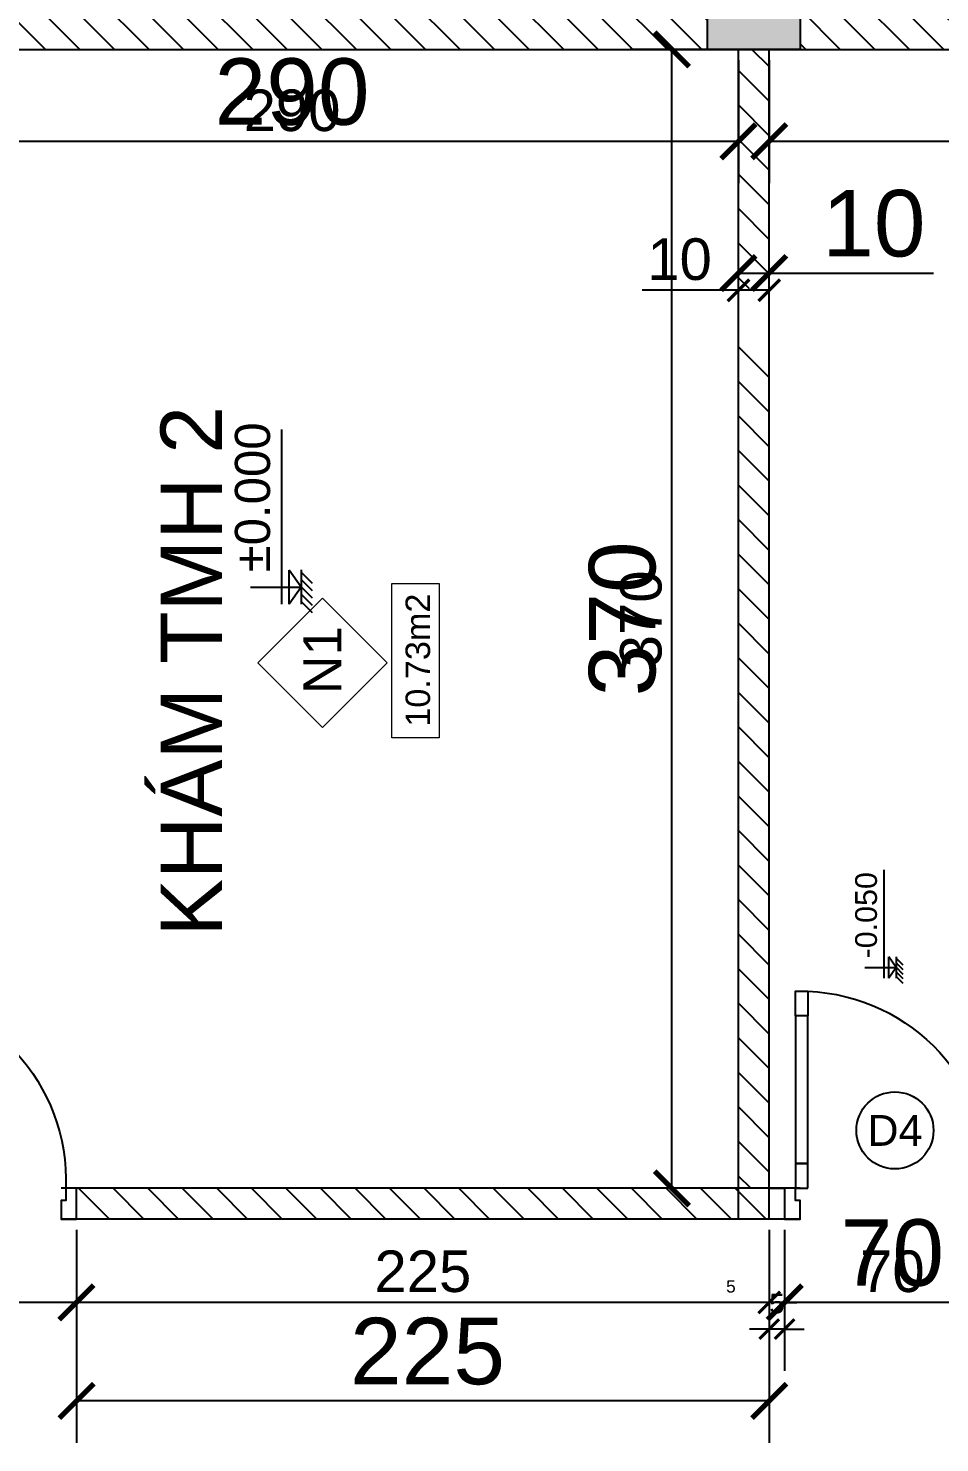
# Model space of a CAD drawing. Header units: millimetres. Extents: x -26398 to 135532, y -376633 to 43268.
# Drawn here: x 37776.1 to 38072.2, y -147106.8 to -146647.3 of the extents above; entities that cross this region are included whole.
import ezdxf
from ezdxf.enums import TextEntityAlignment as Align

# ---------------------------------------------------------------- set-up
doc = ezdxf.new("R2010")
doc.units = ezdxf.units.MM
for name, color, linetype in [('0 @ 5', 7, 'Continuous'), ('0 @ 8', 7, 'Continuous'), ('A-Door', 150, 'Continuous'), ('A5-KICHTHUOC', 251, 'Continuous'), ('cửa', 152, 'Continuous'), ('NT', 1, 'Continuous'), ('TƯỜNG', 52, 'Continuous'), ('TƯỜNG @ 5', 52, 'Continuous'), ('TƯỜNG @ 8', 52, 'Continuous')]:
    doc.layers.add(name, color=color, linetype=linetype)
doc.layers.add('A6-GHICHU', color=147, linetype='Continuous', lineweight=20)
doc.styles.add('GHICHU35', font='', dxfattribs={"width": 0.9, "height": 350})
doc.styles.get("Standard").update_dxf_attribs({"font": 'arial.ttf'})
doc.styles.add('TUANH', font='')
doc.styles.get('GHICHU35').set_extended_font_data('VNI-Helve')
doc.styles.get('TUANH').set_extended_font_data('VNI-Helve-Condense', bold=True)
doc.dimstyles.new('SCALE dimmatbang', dxfattribs={"dimscale": 70, "dimtxt": 2.7, "dimasz": 1.4, "dimexe": 1.7, "dimexo": 0.7, "dimtad": 1, "dimtoh": 1, "dimdec": 1, "dimtxsty": 'Standard', "dimblk": 'ARCHTICK', "dimcen": 2.5, "dimclrd": 1, "dimclre": 256, "dimadec": 0, "dimazin": 0, "dimtfac": 1, "dimtdec": 1, "dimtmove": 0, "dimatfit": 3, "dimfxl": 1, "dimarcsym": 0})
pattern_1 = [(135, (28271.811, -149862.609), (-5.61266, -5.61266), [])]

# ---------------------------------------------------------------- blocks, each defined once
blk = doc.blocks.new('A$C7DB75F4D')
at = {"layer": 'A-Door'}
for points in [[(625, 740), (625, 660), (665, 660), (665, 740)], [(625, 180), (625, 660), (665, 660), (665, 180)], [(625, 100), (625, 180), (665, 180), (665, 100)], [(35, 100), (35, 60), (50, 60), (50, 50), (50, 0), (0, 0), (0, 100)], [(665, 100), (700, 100), (700, 0), (650, 0), (650, 50), (650, 60), (665, 60)]]:
    blk.add_lwpolyline(points, close=True, dxfattribs=at)
at = {"layer": 'NT', "color": 1}
blk.add_arc((650, 125), 615.5, 92.3278, 182.3278, dxfattribs=at)
blk = doc.blocks.new('1-cote nen')
for p, q in [((-1.8, 267.2), (-1.8, 0)), ((-91.4, 101.9), (827.5, 101.9)), ((-1.8, 0), (-91.4, 62.9)), ((-91.4, 62.9), (87.7, 62.9)), ((89.6, 0), (-91.4, 0)), ((-1.8, 0), (87.7, 62.9)), ((-137.3, -60), (-77.3, 0)), ((-98.7, -60), (-38.7, 0)), ((-60, -60), (0, 0)), ((-21.3, -60), (38.7, 0)), ((17.3, -60), (77.3, 0))]:
    blk.add_line(p, q)
at = {"ltscale": 50, "style": 'GHICHU35', "width": 0.9}
blk.add_attdef('%%P0.000', (75.5, 163.9), '', height=187.5, dxfattribs=at)
blk = doc.blocks.new('_ArchTick')
at = {"color": 0, "linetype": 'ByBlock', "const_width": 0.15}
blk.add_lwpolyline([(-0.5, -0.5), (0.5, 0.5)], dxfattribs=at)
blk = doc.blocks.new('*D6527')
at = {"lineweight": -2, "transparency": 16777216}
for p, q in [((37721.78, -147039.76), (37721.78, -147074.83)), ((37791.78, -147039.76), (37791.78, -147074.83))]:
    blk.add_line(p, q, dxfattribs=at)
at = {"color": 1, "lineweight": -2, "transparency": 16777216}
blk.add_line((37791.78, -147061.23), (37721.78, -147061.23), dxfattribs=at)
at = {"layer": 'DEFPOINTS', "color": 0, "transparency": 16777216}
for p in [(37721.78, -147034.16), (37791.78, -147034.16), (37721.78, -147061.23)]:
    blk.add_point(p, dxfattribs=at)
at = {"color": 1, "lineweight": -2, "transparency": 16777216, "xscale": 11.2, "yscale": 11.2, "zscale": 11.2, "rotation": 180}
blk.add_blockref('_ArchTick', (37721.78, -147061.23), dxfattribs=at)
at = {"color": 1, "lineweight": -2, "transparency": 16777216, "xscale": 11.2, "yscale": 11.2, "zscale": 11.2}
blk.add_blockref('_ArchTick', (37791.78, -147061.23), dxfattribs=at)
at = {"color": 0, "transparency": 16777216, "insert": (37756.78, -147045.2), "char_height": 21.6, "attachment_point": 5}
blk.add_mtext('70', dxfattribs=at)
blk = doc.blocks.new('*D6528')
at = {"lineweight": -2, "transparency": 16777216}
for p, q in [((37721.78, -147037.66), (37721.78, -147069.73)), ((37791.78, -147037.66), (37791.78, -147069.73))]:
    blk.add_line(p, q, dxfattribs=at)
at = {"color": 1, "lineweight": -2, "transparency": 16777216}
blk.add_line((37791.78, -147061.23), (37721.78, -147061.23), dxfattribs=at)
at = {"layer": 'DEFPOINTS', "color": 0, "transparency": 16777216}
for p in [(37721.78, -147034.16), (37791.78, -147034.16), (37721.78, -147061.23)]:
    blk.add_point(p, dxfattribs=at)
at = {"color": 1, "lineweight": -2, "transparency": 16777216, "xscale": 7, "yscale": 7, "zscale": 7, "rotation": 180}
blk.add_blockref('_ArchTick', (37721.78, -147061.23), dxfattribs=at)
at = {"color": 1, "lineweight": -2, "transparency": 16777216, "xscale": 7, "yscale": 7, "zscale": 7}
blk.add_blockref('_ArchTick', (37791.78, -147061.23), dxfattribs=at)
at = {"color": 0, "transparency": 16777216, "insert": (37756.78, -147051.21), "char_height": 13.5, "attachment_point": 5}
blk.add_mtext('70', dxfattribs=at)
blk = doc.blocks.new('*D6554')
at = {"lineweight": -2, "transparency": 16777216}
for p, q in [((38021.78, -147039.76), (38021.78, -147074.83)), ((38091.78, -147039.76), (38091.78, -147074.83))]:
    blk.add_line(p, q, dxfattribs=at)
at = {"color": 1, "lineweight": -2, "transparency": 16777216}
blk.add_line((38091.78, -147061.23), (38021.78, -147061.23), dxfattribs=at)
at = {"layer": 'DEFPOINTS', "color": 0, "transparency": 16777216}
for p in [(38021.78, -147034.16), (38091.78, -147034.16), (38021.78, -147061.23)]:
    blk.add_point(p, dxfattribs=at)
at = {"color": 1, "lineweight": -2, "transparency": 16777216, "xscale": 11.2, "yscale": 11.2, "zscale": 11.2, "rotation": 180}
blk.add_blockref('_ArchTick', (38021.78, -147061.23), dxfattribs=at)
at = {"color": 1, "lineweight": -2, "transparency": 16777216, "xscale": 11.2, "yscale": 11.2, "zscale": 11.2}
blk.add_blockref('_ArchTick', (38091.78, -147061.23), dxfattribs=at)
at = {"color": 0, "transparency": 16777216, "insert": (38056.78, -147045.2), "char_height": 21.6, "attachment_point": 5}
blk.add_mtext('70', dxfattribs=at)
blk = doc.blocks.new('*D6555')
at = {"lineweight": -2, "transparency": 16777216}
for p, q in [((38021.78, -147037.66), (38021.78, -147069.73)), ((38091.78, -147037.66), (38091.78, -147069.73))]:
    blk.add_line(p, q, dxfattribs=at)
at = {"color": 1, "lineweight": -2, "transparency": 16777216}
blk.add_line((38091.78, -147061.23), (38021.78, -147061.23), dxfattribs=at)
at = {"layer": 'DEFPOINTS', "color": 0, "transparency": 16777216}
for p in [(38021.78, -147034.16), (38091.78, -147034.16), (38021.78, -147061.23)]:
    blk.add_point(p, dxfattribs=at)
at = {"color": 1, "lineweight": -2, "transparency": 16777216, "xscale": 7, "yscale": 7, "zscale": 7, "rotation": 180}
blk.add_blockref('_ArchTick', (38021.78, -147061.23), dxfattribs=at)
at = {"color": 1, "lineweight": -2, "transparency": 16777216, "xscale": 7, "yscale": 7, "zscale": 7}
blk.add_blockref('_ArchTick', (38091.78, -147061.23), dxfattribs=at)
at = {"color": 0, "transparency": 16777216, "insert": (38056.78, -147051.21), "char_height": 13.5, "attachment_point": 5}
blk.add_mtext('70', dxfattribs=at)
blk = doc.blocks.new('*D6557')
at = {"lineweight": -2, "transparency": 16777216}
for p, q in [((38016.78, -147039.76), (38016.78, -147083.5)), ((38021.78, -147039.76), (38021.78, -147083.5))]:
    blk.add_line(p, q, dxfattribs=at)
at = {"color": 1, "lineweight": -2, "transparency": 16777216}
for p, q in [((38016.78, -147069.9), (38010.38, -147069.9)), ((38021.78, -147069.9), (38016.78, -147069.9)), ((38021.78, -147069.9), (38028.18, -147069.9))]:
    blk.add_line(p, q, dxfattribs=at)
at = {"layer": 'DEFPOINTS', "color": 0, "transparency": 16777216}
for p in [(38016.78, -147034.16), (38021.78, -147034.16), (38016.78, -147069.9)]:
    blk.add_point(p, dxfattribs=at)
at = {"color": 1, "lineweight": -2, "transparency": 16777216, "xscale": 6.4, "yscale": 6.4, "zscale": 6.4}
blk.add_blockref('_ArchTick', (38016.78, -147069.9), dxfattribs=at)
at = {"color": 1, "lineweight": -2, "transparency": 16777216, "xscale": 6.4, "yscale": 6.4, "zscale": 6.4, "rotation": 180}
blk.add_blockref('_ArchTick', (38021.78, -147069.9), dxfattribs=at)
at = {"color": 0, "transparency": 16777216, "insert": (38019.28, -147061.65), "char_height": 6.4, "attachment_point": 5}
blk.add_mtext('5', dxfattribs=at)
blk = doc.blocks.new('*D6558')
at = {"lineweight": -2, "transparency": 16777216}
for p, q in [((38016.78, -147037.66), (38016.78, -147069.73)), ((38021.78, -147037.66), (38021.78, -147069.73))]:
    blk.add_line(p, q, dxfattribs=at)
at = {"color": 1, "lineweight": -2, "transparency": 16777216}
for p, q in [((38016.78, -147061.23), (37999.88, -147061.23)), ((38021.78, -147061.23), (38016.78, -147061.23)), ((38021.78, -147061.23), (38025.78, -147061.23))]:
    blk.add_line(p, q, dxfattribs=at)
at = {"layer": 'DEFPOINTS', "color": 0, "transparency": 16777216}
for p in [(38016.78, -147034.16), (38021.78, -147034.16), (38016.78, -147061.23)]:
    blk.add_point(p, dxfattribs=at)
at = {"color": 1, "lineweight": -2, "transparency": 16777216, "xscale": 4, "yscale": 4, "zscale": 4}
blk.add_blockref('_ArchTick', (38016.78, -147061.23), dxfattribs=at)
at = {"color": 1, "lineweight": -2, "transparency": 16777216, "xscale": 4, "yscale": 4, "zscale": 4, "rotation": 180}
blk.add_blockref('_ArchTick', (38021.78, -147061.23), dxfattribs=at)
at = {"color": 0, "transparency": 16777216, "insert": (38004.33, -147056.07), "char_height": 4, "attachment_point": 5}
blk.add_mtext('5', dxfattribs=at)
blk = doc.blocks.new('*D6560')
at = {"lineweight": -2, "transparency": 16777216}
for p, q in [((37791.78, -147039.76), (37791.78, -147106.82)), ((38016.78, -147039.76), (38016.78, -147106.82))]:
    blk.add_line(p, q, dxfattribs=at)
at = {"color": 1, "lineweight": -2, "transparency": 16777216}
blk.add_line((38016.78, -147093.22), (37791.78, -147093.22), dxfattribs=at)
at = {"layer": 'DEFPOINTS', "color": 0, "transparency": 16777216}
for p in [(37791.78, -147034.16), (38016.78, -147034.16), (37791.78, -147093.22)]:
    blk.add_point(p, dxfattribs=at)
at = {"color": 1, "lineweight": -2, "transparency": 16777216, "xscale": 11.2, "yscale": 11.2, "zscale": 11.2, "rotation": 180}
blk.add_blockref('_ArchTick', (37791.78, -147093.22), dxfattribs=at)
at = {"color": 1, "lineweight": -2, "transparency": 16777216, "xscale": 11.2, "yscale": 11.2, "zscale": 11.2}
blk.add_blockref('_ArchTick', (38016.78, -147093.22), dxfattribs=at)
at = {"color": 0, "transparency": 16777216, "insert": (37905.8, -147077.19), "char_height": 21.6, "attachment_point": 5}
blk.add_mtext('225', dxfattribs=at)
blk = doc.blocks.new('*D6561')
at = {"lineweight": -2, "transparency": 16777216}
for p, q in [((37791.78, -147037.66), (37791.78, -147069.73)), ((38016.78, -147037.66), (38016.78, -147069.73))]:
    blk.add_line(p, q, dxfattribs=at)
at = {"color": 1, "lineweight": -2, "transparency": 16777216}
blk.add_line((38016.78, -147061.23), (37791.78, -147061.23), dxfattribs=at)
at = {"layer": 'DEFPOINTS', "color": 0, "transparency": 16777216}
for p in [(37791.78, -147034.16), (38016.78, -147034.16), (37791.78, -147061.23)]:
    blk.add_point(p, dxfattribs=at)
at = {"color": 1, "lineweight": -2, "transparency": 16777216, "xscale": 7, "yscale": 7, "zscale": 7, "rotation": 180}
blk.add_blockref('_ArchTick', (37791.78, -147061.23), dxfattribs=at)
at = {"color": 1, "lineweight": -2, "transparency": 16777216, "xscale": 7, "yscale": 7, "zscale": 7}
blk.add_blockref('_ArchTick', (38016.78, -147061.23), dxfattribs=at)
at = {"color": 0, "transparency": 16777216, "insert": (37904.28, -147051.21), "char_height": 13.5, "attachment_point": 5}
blk.add_mtext('225', dxfattribs=at)
blk = doc.blocks.new('*D6620')
at = {"lineweight": -2, "transparency": 16777216}
for p, q in [((38006.78, -146729.16), (38006.78, -146713.21)), ((38016.78, -146729.16), (38016.78, -146713.21))]:
    blk.add_line(p, q, dxfattribs=at)
at = {"color": 1, "lineweight": -2, "transparency": 16777216}
for p, q in [((38006.78, -146726.81), (38016.78, -146726.81)), ((38016.78, -146726.81), (38070.17, -146726.81))]:
    blk.add_line(p, q, dxfattribs=at)
at = {"layer": 'DEFPOINTS', "color": 0, "transparency": 16777216}
for p in [(38006.78, -146726.81), (38006.78, -146734.76), (38016.78, -146734.76)]:
    blk.add_point(p, dxfattribs=at)
at = {"color": 1, "lineweight": -2, "transparency": 16777216, "xscale": 11.2, "yscale": 11.2, "zscale": 11.2, "rotation": 180}
blk.add_blockref('_ArchTick', (38006.78, -146726.81), dxfattribs=at)
at = {"color": 1, "lineweight": -2, "transparency": 16777216, "xscale": 11.2, "yscale": 11.2, "zscale": 11.2}
blk.add_blockref('_ArchTick', (38016.78, -146726.81), dxfattribs=at)
at = {"color": 0, "transparency": 16777216, "insert": (38050.76, -146710.78), "char_height": 21.6, "attachment_point": 5}
blk.add_mtext('10', dxfattribs=at)
blk = doc.blocks.new('*D6621')
at = {"lineweight": -2, "transparency": 16777216}
for p, q in [((38006.78, -146731.26), (38006.78, -146723.91)), ((38016.78, -146731.26), (38016.78, -146723.91))]:
    blk.add_line(p, q, dxfattribs=at)
at = {"color": 1, "lineweight": -2, "transparency": 16777216}
for p, q in [((38006.78, -146732.41), (37975.51, -146732.41)), ((38016.78, -146732.41), (38006.78, -146732.41))]:
    blk.add_line(p, q, dxfattribs=at)
at = {"layer": 'DEFPOINTS', "color": 0, "transparency": 16777216}
for p in [(38006.78, -146732.41), (38006.78, -146734.76), (38016.78, -146734.76)]:
    blk.add_point(p, dxfattribs=at)
at = {"color": 1, "lineweight": -2, "transparency": 16777216, "xscale": 7, "yscale": 7, "zscale": 7, "rotation": 180}
blk.add_blockref('_ArchTick', (38006.78, -146732.41), dxfattribs=at)
at = {"color": 1, "lineweight": -2, "transparency": 16777216, "xscale": 7, "yscale": 7, "zscale": 7}
blk.add_blockref('_ArchTick', (38016.78, -146732.41), dxfattribs=at)
at = {"color": 0, "transparency": 16777216, "insert": (37987.65, -146722.39), "char_height": 13.5, "attachment_point": 5}
blk.add_mtext('10', dxfattribs=at)
blk = doc.blocks.new('*D6695')
at = {"layer": 'DEFPOINTS', "color": 0, "transparency": 16777216}
for p in [(38016.78, -146654.16), (38306.78, -146654.16), (38016.78, -146684.03)]:
    blk.add_point(p, dxfattribs=at)
at = {"layer": 'TƯỜNG', "lineweight": -2, "transparency": 16777216}
for p, q in [((38016.78, -146659.76), (38016.78, -146697.63)), ((38306.78, -146659.76), (38306.78, -146697.63))]:
    blk.add_line(p, q, dxfattribs=at)
at = {"layer": 'TƯỜNG', "color": 1, "lineweight": -2, "transparency": 16777216}
blk.add_line((38306.78, -146684.03), (38016.78, -146684.03), dxfattribs=at)
at = {"layer": 'TƯỜNG', "color": 1, "lineweight": -2, "transparency": 16777216, "xscale": 11.2, "yscale": 11.2, "zscale": 11.2, "rotation": 180}
blk.add_blockref('_ArchTick', (38016.78, -146684.03), dxfattribs=at)
at = {"layer": 'TƯỜNG', "color": 1, "lineweight": -2, "transparency": 16777216, "xscale": 11.2, "yscale": 11.2, "zscale": 11.2}
blk.add_blockref('_ArchTick', (38306.78, -146684.03), dxfattribs=at)
at = {"layer": 'TƯỜNG', "color": 0, "transparency": 16777216, "insert": (38161.78, -146668.01), "char_height": 21.6, "attachment_point": 5}
blk.add_mtext('290', dxfattribs=at)
blk = doc.blocks.new('*D6696')
at = {"layer": 'DEFPOINTS', "color": 0, "transparency": 16777216}
for p in [(38016.78, -146654.16), (38306.78, -146654.16), (38016.78, -146684.03)]:
    blk.add_point(p, dxfattribs=at)
at = {"layer": 'TƯỜNG', "lineweight": -2, "transparency": 16777216}
for p, q in [((38016.78, -146657.66), (38016.78, -146692.53)), ((38306.78, -146657.66), (38306.78, -146692.53))]:
    blk.add_line(p, q, dxfattribs=at)
at = {"layer": 'TƯỜNG', "color": 1, "lineweight": -2, "transparency": 16777216}
blk.add_line((38306.78, -146684.03), (38016.78, -146684.03), dxfattribs=at)
at = {"layer": 'TƯỜNG', "color": 1, "lineweight": -2, "transparency": 16777216, "xscale": 7, "yscale": 7, "zscale": 7, "rotation": 180}
blk.add_blockref('_ArchTick', (38016.78, -146684.03), dxfattribs=at)
at = {"layer": 'TƯỜNG', "color": 1, "lineweight": -2, "transparency": 16777216, "xscale": 7, "yscale": 7, "zscale": 7}
blk.add_blockref('_ArchTick', (38306.78, -146684.03), dxfattribs=at)
at = {"layer": 'TƯỜNG', "color": 0, "transparency": 16777216, "insert": (38161.78, -146674.02), "char_height": 13.5, "attachment_point": 5}
blk.add_mtext('290', dxfattribs=at)
blk = doc.blocks.new('*D6701')
at = {"lineweight": -2, "transparency": 16777216}
for p, q in [((38001.18, -146654.16), (37971.57, -146654.16)), ((38001.18, -147024.16), (37971.57, -147024.16))]:
    blk.add_line(p, q, dxfattribs=at)
at = {"color": 1, "lineweight": -2, "transparency": 16777216}
blk.add_line((37985.17, -147024.16), (37985.17, -146654.16), dxfattribs=at)
at = {"layer": 'DEFPOINTS', "color": 0, "transparency": 16777216}
for p in [(37985.17, -146654.16), (38006.78, -146654.16), (38006.78, -147024.16)]:
    blk.add_point(p, dxfattribs=at)
at = {"color": 1, "lineweight": -2, "transparency": 16777216, "xscale": 11.2, "yscale": 11.2, "zscale": 11.2}
for p, rotation in [((37985.17, -146654.16), 90), ((37985.17, -147024.16), 270)]:
    blk.add_blockref('_ArchTick', p, dxfattribs=dict(at, rotation=rotation))
at = {"color": 0, "transparency": 16777216, "insert": (37969.14, -146839.16), "char_height": 21.6, "attachment_point": 5, "rotation": 90}
blk.add_mtext('370', dxfattribs=at)
blk = doc.blocks.new('*D6702')
at = {"lineweight": -2, "transparency": 16777216}
for p, q in [((38003.28, -146654.16), (37976.67, -146654.16)), ((38003.28, -147024.16), (37976.67, -147024.16))]:
    blk.add_line(p, q, dxfattribs=at)
at = {"color": 1, "lineweight": -2, "transparency": 16777216}
blk.add_line((37985.17, -147024.16), (37985.17, -146654.16), dxfattribs=at)
at = {"layer": 'DEFPOINTS', "color": 0, "transparency": 16777216}
for p in [(37985.17, -146654.16), (38006.78, -146654.16), (38006.78, -147024.16)]:
    blk.add_point(p, dxfattribs=at)
at = {"color": 1, "lineweight": -2, "transparency": 16777216, "xscale": 7, "yscale": 7, "zscale": 7}
for p, rotation in [((37985.17, -146654.16), 90), ((37985.17, -147024.16), 270)]:
    blk.add_blockref('_ArchTick', p, dxfattribs=dict(at, rotation=rotation))
at = {"color": 0, "transparency": 16777216, "insert": (37975.15, -146839.16), "char_height": 13.5, "attachment_point": 5, "rotation": 90}
blk.add_mtext('370', dxfattribs=at)
blk = doc.blocks.new('*D6704')
at = {"lineweight": -2, "transparency": 16777216}
for p, q in [((37716.78, -146659.76), (37716.78, -146697.63)), ((38006.78, -146659.76), (38006.78, -146697.63))]:
    blk.add_line(p, q, dxfattribs=at)
at = {"color": 1, "lineweight": -2, "transparency": 16777216}
blk.add_line((38006.78, -146684.03), (37716.78, -146684.03), dxfattribs=at)
at = {"layer": 'DEFPOINTS', "color": 0, "transparency": 16777216}
for p in [(37716.78, -146654.16), (38006.78, -146654.16), (37716.78, -146684.03)]:
    blk.add_point(p, dxfattribs=at)
at = {"color": 1, "lineweight": -2, "transparency": 16777216, "xscale": 11.2, "yscale": 11.2, "zscale": 11.2, "rotation": 180}
blk.add_blockref('_ArchTick', (37716.78, -146684.03), dxfattribs=at)
at = {"color": 1, "lineweight": -2, "transparency": 16777216, "xscale": 11.2, "yscale": 11.2, "zscale": 11.2}
blk.add_blockref('_ArchTick', (38006.78, -146684.03), dxfattribs=at)
at = {"color": 0, "transparency": 16777216, "insert": (37861.78, -146668.01), "char_height": 21.6, "attachment_point": 5}
blk.add_mtext('290', dxfattribs=at)
blk = doc.blocks.new('*D6705')
at = {"lineweight": -2, "transparency": 16777216}
for p, q in [((37716.78, -146657.66), (37716.78, -146692.53)), ((38006.78, -146657.66), (38006.78, -146692.53))]:
    blk.add_line(p, q, dxfattribs=at)
at = {"color": 1, "lineweight": -2, "transparency": 16777216}
blk.add_line((38006.78, -146684.03), (37716.78, -146684.03), dxfattribs=at)
at = {"layer": 'DEFPOINTS', "color": 0, "transparency": 16777216}
for p in [(37716.78, -146654.16), (38006.78, -146654.16), (37716.78, -146684.03)]:
    blk.add_point(p, dxfattribs=at)
at = {"color": 1, "lineweight": -2, "transparency": 16777216, "xscale": 7, "yscale": 7, "zscale": 7, "rotation": 180}
blk.add_blockref('_ArchTick', (37716.78, -146684.03), dxfattribs=at)
at = {"color": 1, "lineweight": -2, "transparency": 16777216, "xscale": 7, "yscale": 7, "zscale": 7}
blk.add_blockref('_ArchTick', (38006.78, -146684.03), dxfattribs=at)
at = {"color": 0, "transparency": 16777216, "insert": (37861.78, -146674.02), "char_height": 13.5, "attachment_point": 5}
blk.add_mtext('290', dxfattribs=at)
blk = doc.blocks.new('*U9028')
at = {"layer": '0 @ 5'}
dim = blk.add_linear_dim(base=(37721.78, -147061.23), p1=(37791.78, -147034.16), p2=(37721.78, -147034.16), angle=180, dimstyle='SCALE dimmatbang', override={"dimscale": 5, "dimtix": 0, "dimtofl": 1, "dimtmove": 0, "dimatfit": 3}, dxfattribs=at)
dim.commit()
dim.dimension.update_dxf_attribs({"geometry": '*D6528', "text_midpoint": (37756.78, -147051.21)})
at = {"layer": '0 @ 8'}
dim = blk.add_linear_dim(base=(37721.78, -147061.23), p1=(37791.78, -147034.16), p2=(37721.78, -147034.16), angle=180, dimstyle='SCALE dimmatbang', override={"dimscale": 8, "dimtix": 0, "dimtofl": 1, "dimtmove": 0, "dimatfit": 3}, dxfattribs=at)
dim.commit()
dim.dimension.update_dxf_attribs({"geometry": '*D6527', "text_midpoint": (37756.78, -147045.2)})
blk = doc.blocks.new('*U9037')
at = {"layer": '0 @ 5'}
dim = blk.add_linear_dim(base=(38021.78, -147061.23), p1=(38091.78, -147034.16), p2=(38021.78, -147034.16), angle=180, dimstyle='SCALE dimmatbang', override={"dimscale": 5, "dimtix": 0, "dimtofl": 1, "dimtmove": 0, "dimatfit": 3}, dxfattribs=at)
dim.commit()
dim.dimension.update_dxf_attribs({"geometry": '*D6555', "text_midpoint": (38056.78, -147051.21)})
at = {"layer": '0 @ 8'}
dim = blk.add_linear_dim(base=(38021.78, -147061.23), p1=(38091.78, -147034.16), p2=(38021.78, -147034.16), angle=180, dimstyle='SCALE dimmatbang', override={"dimscale": 8, "dimtix": 0, "dimtofl": 1, "dimtmove": 0, "dimatfit": 3}, dxfattribs=at)
dim.commit()
dim.dimension.update_dxf_attribs({"geometry": '*D6554', "text_midpoint": (38056.78, -147045.2)})
blk = doc.blocks.new('*U9038')
at = {"layer": '0 @ 5'}
dim = blk.add_linear_dim(base=(38016.78, -147061.23), p1=(38021.78, -147034.16), p2=(38016.78, -147034.16), angle=180, dimstyle='SCALE dimmatbang', override={"dimscale": 5, "dimtxt": 0.8, "dimasz": 0.8, "dimtix": 0, "dimtofl": 1, "dimtmove": 0, "dimatfit": 3}, dxfattribs=at)
dim.commit()
dim.dimension.update_dxf_attribs({"geometry": '*D6558', "text_midpoint": (38004.33, -147056.07)})
at = {"layer": '0 @ 8'}
dim = blk.add_linear_dim(base=(38016.78, -147069.9), p1=(38021.78, -147034.16), p2=(38016.78, -147034.16), angle=180, dimstyle='SCALE dimmatbang', override={"dimscale": 8, "dimtxt": 0.8, "dimasz": 0.8, "dimtix": 0, "dimtofl": 1, "dimtmove": 0, "dimatfit": 3}, dxfattribs=at)
dim.commit()
dim.dimension.update_dxf_attribs({"geometry": '*D6557', "text_midpoint": (38019.28, -147069.9), "dimtype": 128})
blk = doc.blocks.new('*U9039')
at = {"layer": '0 @ 5'}
dim = blk.add_linear_dim(base=(37791.78, -147061.23), p1=(38016.78, -147034.16), p2=(37791.78, -147034.16), angle=180, dimstyle='SCALE dimmatbang', override={"dimscale": 5, "dimtix": 0, "dimtofl": 1, "dimtmove": 0, "dimatfit": 3}, dxfattribs=at)
dim.commit()
dim.dimension.update_dxf_attribs({"geometry": '*D6561', "text_midpoint": (37904.28, -147051.21)})
at = {"layer": '0 @ 8'}
dim = blk.add_linear_dim(base=(37791.78, -147093.22), p1=(38016.78, -147034.16), p2=(37791.78, -147034.16), angle=180, dimstyle='SCALE dimmatbang', override={"dimscale": 8, "dimtix": 0, "dimtofl": 1, "dimtmove": 0, "dimatfit": 3}, dxfattribs=at)
dim.commit()
dim.dimension.update_dxf_attribs({"geometry": '*D6560', "text_midpoint": (37905.8, -147093.22), "dimtype": 128})
blk = doc.blocks.new('*U9059')
at = {"layer": '0 @ 5'}
dim = blk.add_linear_dim(base=(38006.78, -146732.41), p1=(38016.78, -146734.76), p2=(38006.78, -146734.76), angle=180, dimstyle='SCALE dimmatbang', override={"dimscale": 5, "dimtix": 0, "dimtofl": 1, "dimtmove": 0, "dimatfit": 3}, dxfattribs=at)
dim.commit()
dim.dimension.update_dxf_attribs({"geometry": '*D6621', "text_midpoint": (37987.65, -146722.39)})
at = {"layer": '0 @ 8'}
dim = blk.add_linear_dim(base=(38006.78, -146726.81), p1=(38016.78, -146734.76), p2=(38006.78, -146734.76), angle=180, dimstyle='SCALE dimmatbang', override={"dimscale": 8, "dimtix": 0, "dimtofl": 1, "dimtmove": 0, "dimatfit": 3}, dxfattribs=at)
dim.commit()
dim.dimension.update_dxf_attribs({"geometry": '*D6620', "text_midpoint": (38050.76, -146726.81), "dimtype": 128})
blk = doc.blocks.new('*U9084')
at = {"layer": 'TƯỜNG @ 5'}
dim = blk.add_linear_dim(base=(38016.78, -146684.03), p1=(38306.78, -146654.16), p2=(38016.78, -146654.16), angle=180, dimstyle='SCALE dimmatbang', override={"dimscale": 5, "dimtix": 0, "dimtofl": 1, "dimtmove": 0, "dimatfit": 3}, dxfattribs=at)
dim.commit()
dim.dimension.update_dxf_attribs({"geometry": '*D6696', "text_midpoint": (38161.78, -146674.02)})
at = {"layer": 'TƯỜNG @ 8'}
dim = blk.add_linear_dim(base=(38016.78, -146684.03), p1=(38306.78, -146654.16), p2=(38016.78, -146654.16), angle=180, dimstyle='SCALE dimmatbang', override={"dimscale": 8, "dimtix": 0, "dimtofl": 1, "dimtmove": 0, "dimatfit": 3}, dxfattribs=at)
dim.commit()
dim.dimension.update_dxf_attribs({"geometry": '*D6695', "text_midpoint": (38161.78, -146668.01)})
blk = doc.blocks.new('*U9086')
at = {"layer": '0 @ 5'}
dim = blk.add_linear_dim(base=(37985.17, -146654.16), p1=(38006.78, -147024.16), p2=(38006.78, -146654.16), angle=90, dimstyle='SCALE dimmatbang', override={"dimscale": 5, "dimtix": 0, "dimtofl": 1, "dimtmove": 0, "dimatfit": 3}, dxfattribs=at)
dim.commit()
dim.dimension.update_dxf_attribs({"geometry": '*D6702', "text_midpoint": (37975.15, -146839.16)})
at = {"layer": '0 @ 8'}
dim = blk.add_linear_dim(base=(37985.17, -146654.16), p1=(38006.78, -147024.16), p2=(38006.78, -146654.16), angle=90, dimstyle='SCALE dimmatbang', override={"dimscale": 8, "dimtix": 0, "dimtofl": 1, "dimtmove": 0, "dimatfit": 3}, dxfattribs=at)
dim.commit()
dim.dimension.update_dxf_attribs({"geometry": '*D6701', "text_midpoint": (37969.14, -146839.16)})
blk = doc.blocks.new('*U9087')
at = {"layer": '0 @ 5'}
dim = blk.add_linear_dim(base=(37716.78, -146684.03), p1=(38006.78, -146654.16), p2=(37716.78, -146654.16), angle=180, dimstyle='SCALE dimmatbang', override={"dimscale": 5, "dimtix": 0, "dimtofl": 1, "dimtmove": 0, "dimatfit": 3}, dxfattribs=at)
dim.commit()
dim.dimension.update_dxf_attribs({"geometry": '*D6705', "text_midpoint": (37861.78, -146674.02)})
at = {"layer": '0 @ 8'}
dim = blk.add_linear_dim(base=(37716.78, -146684.03), p1=(38006.78, -146654.16), p2=(37716.78, -146654.16), angle=180, dimstyle='SCALE dimmatbang', override={"dimscale": 8, "dimtix": 0, "dimtofl": 1, "dimtmove": 0, "dimatfit": 3}, dxfattribs=at)
dim.commit()
dim.dimension.update_dxf_attribs({"geometry": '*D6704', "text_midpoint": (37861.78, -146668.01)})

msp = doc.modelspace()

# ---------------------------------------------------------------- hatches: boundary and pattern name
h = msp.add_hatch(color=1)
h.dxf.hatch_style = 1
h.paths.add_polyline_path([(37996.78, -146654.16), (38026.78, -146654.16), (38026.78, -146634.16), (37996.78, -146634.16)])
at = {"layer": 'TƯỜNG'}
h = msp.add_hatch(dxfattribs=at)
h.set_pattern_fill('ANSI31', color=256, scale=2.5, angle=90)
h.set_pattern_definition(pattern_1)
h.paths.add_polyline_path([(35931.78, -146634.16), (35931.78, -146654.16), (36496.78, -146654.16), (36496.78, -146634.16)])
h.paths.add_polyline_path([(36796.78, -146654.16), (36796.78, -146634.16), (36526.78, -146634.16), (36526.78, -146654.16)])
h.paths.add_polyline_path([(37126.78, -146634.16), (37126.78, -146654.16), (37396.78, -146654.16), (37396.78, -146634.7), (37396.24, -146634.16)])
h.paths.add_polyline_path([(37096.78, -146654.16), (37096.78, -146634.16), (36826.78, -146634.16), (36826.78, -146654.16)])
h.paths.add_polyline_path([(37426.78, -146634.16), (37426.78, -146653.48), (37427.47, -146654.16), (37696.78, -146654.16), (37696.78, -146634.16)])
h.paths.add_polyline_path([(37726.78, -146634.16), (37726.78, -146654.16), (37996.78, -146654.16), (37996.78, -146634.16)])
h.paths.add_polyline_path([(38296.78, -146654.16), (38296.78, -146634.16), (38026.78, -146634.16), (38026.78, -146654.16)])
h.paths.add_polyline_path([(38696.78, -146654.16), (38696.78, -146634.16), (38326.78, -146634.16), (38326.78, -146654.16)])
h.paths.add_polyline_path([(39080.71, -146654.16), (39080.71, -146634.28), (39091.39, -146634.28), (39091.27, -146634.16), (38726.78, -146634.16), (38726.78, -146654.16)])
h = msp.add_hatch(dxfattribs=at)
h.set_pattern_fill('ANSI31', color=256, scale=2.5, angle=90)
h.set_pattern_definition(pattern_1)
h.paths.add_polyline_path([(37791.78, -147024.16), (37791.78, -147034.16), (38006.78, -147034.16), (38006.78, -147024.16)])
h.paths.add_polyline_path([(38006.78, -147024.16), (38006.78, -147034.16), (38016.78, -147034.16), (38016.78, -147024.16)])

# ---------------------------------------------------------------- linework, layer by layer
at = {"linetype": 'Continuous'}
msp.add_line((38010.41, -146731.97), (38006.78, -146728.34), dxfattribs=at)
for points in [[(38026.78, -146634.16), (38026.78, -146654.16), (37996.78, -146654.16), (37996.78, -146634.16)], [(38016.78, -147024.16), (38021.78, -147024.16), (38021.78, -147034.16), (38016.78, -147034.16)]]:
    msp.add_lwpolyline(points, close=True)
msp.add_circle((38057.61, -147005.36), 12.52)
at = {"layer": 'A6-GHICHU', "ltscale": 0.5}
for points in [[(37894.17, -146877.76), (37894.17, -146827.66), (37909.62, -146827.66), (37909.62, -146877.76)], [(37892.68, -146853.44), (37871.66, -146832.43), (37850.65, -146853.44), (37871.66, -146874.46)]]:
    msp.add_lwpolyline(points, close=True, dxfattribs=at)
at = {"layer": 'TƯỜNG'}
for p, q in [((35931.78, -146654.16), (39091.78, -146654.16)), ((38006.78, -147034.16), (38006.78, -146654.16)), ((38016.78, -146659.76), (38011.18, -146654.16)), ((38016.78, -147034.16), (38016.78, -146654.16)), ((38016.78, -146670.98), (38006.78, -146660.98)), ((38016.78, -146682.21), (38006.78, -146672.21)), ((38016.78, -146693.44), (38006.78, -146683.44)), ((38016.78, -146704.66), (38006.78, -146694.66)), ((38016.78, -146715.89), (38006.78, -146705.89)), ((38016.78, -146727.11), (38006.78, -146717.11)), ((38016.78, -146760.79), (38006.78, -146750.79)), ((38016.78, -146772.01), (38006.78, -146762.01)), ((38016.78, -146783.24), (38006.78, -146773.24)), ((38016.78, -146794.46), (38006.78, -146784.46)), ((38016.78, -146805.69), (38006.78, -146795.69)), ((38016.78, -146816.91), (38006.78, -146806.91)), ((38016.78, -146828.14), (38006.78, -146818.14)), ((38016.78, -146839.36), (38006.78, -146829.36)), ((38016.78, -146850.59), (38006.78, -146840.59)), ((38016.78, -146861.82), (38006.78, -146851.82)), ((38016.78, -146873.04), (38006.78, -146863.04)), ((38016.78, -146884.27), (38006.78, -146874.27)), ((38016.78, -146895.49), (38006.78, -146885.49)), ((38016.78, -146906.72), (38006.78, -146896.72)), ((38016.78, -146917.94), (38006.78, -146907.94)), ((38016.78, -146929.17), (38006.78, -146919.17)), ((38016.78, -146940.39), (38006.78, -146930.39)), ((38016.78, -146951.62), (38006.78, -146941.62)), ((38016.78, -146962.84), (38006.78, -146952.84)), ((38016.78, -146974.07), (38006.78, -146964.07)), ((38016.78, -146985.29), (38006.78, -146975.29)), ((38016.78, -146996.52), (38006.78, -146986.52)), ((38016.78, -147007.74), (38006.78, -146997.74)), ((38016.78, -147018.97), (38006.78, -147008.97)), ((38010.75, -147024.16), (38006.78, -147020.19)), ((38026.78, -147024.16), (37786.78, -147024.16)), ((38026.78, -147034.16), (37786.78, -147034.16))]:
    msp.add_line(p, q, dxfattribs=at)

# ---------------------------------------------------------------- block references
for name in ['*U9086', '*U9087', '*U9059', '*U9028', '*U9039', '*U9038', '*U9037']:
    msp.add_blockref(name, (0, 0))
at = {"layer": 'A5-KICHTHUOC', "ltscale": 0.5}
ref = msp.add_blockref('1-cote nen', (37864.77, -146828.71), dxfattribs=dict(at, xscale=0.06173531862781489, yscale=0.06173531862781489, zscale=0.06173531862781489, rotation=90))
ref.add_attrib('%%P0.000', '%%P0.000', (37854.64, -146824.05), dxfattribs={"layer": '0', "color": 4, "ltscale": 50, "height": 11.432, "rotation": 90})
ref = msp.add_blockref('1-cote nen', (38058.03, -146952.36), dxfattribs=dict(at, xscale=0.0382254171401861, yscale=0.0382254171401861, zscale=0.0382254171401861, rotation=90))
ref.add_attrib('%%P0.000', '-0.050', (38051.77, -146949.48), dxfattribs={"layer": '0', "color": 4, "ltscale": 50, "height": 7.079, "rotation": 90})
at = {"layer": 'cửa', "xscale": -0.1, "yscale": 0.1, "zscale": 0.1}
for p in [(37791.78, -147034.16), (38091.78, -147034.16)]:
    msp.add_blockref('A$C7DB75F4D', p, dxfattribs=at)
at = {"layer": 'TƯỜNG'}
msp.add_blockref('*U9084', (0, 0), dxfattribs=at)

# ---------------------------------------------------------------- texts
msp.add_text('KHÁM TMH 2', height=20, rotation=90).set_placement((37829.06, -146856.14), align=Align.MIDDLE_CENTER)
at = {"layer": 'A6-GHICHU', "ltscale": 0.5, "attachment_point": 5, "rotation": 90, "style": 'TUANH'}
for s, insert, char_height in [('{\\fArial|b0|i0|c163|p34;10.73\\fArial|b0|i0|c0|p34;m2}', (37902.69, -146852.57), 7.9559), ('{\\fArial|b0|i0|c0|p34;N1}', (37871.64, -146852.51), 12.3835)]:
    msp.add_mtext(s, dxfattribs=dict(at, insert=insert, char_height=char_height))
at = {"layer": 'TƯỜNG'}
msp.add_text('D4', height=10.015, dxfattribs=at).set_placement((38057.61, -147005.36), align=Align.MIDDLE_CENTER)

doc.saveas('drawing.dxf')
